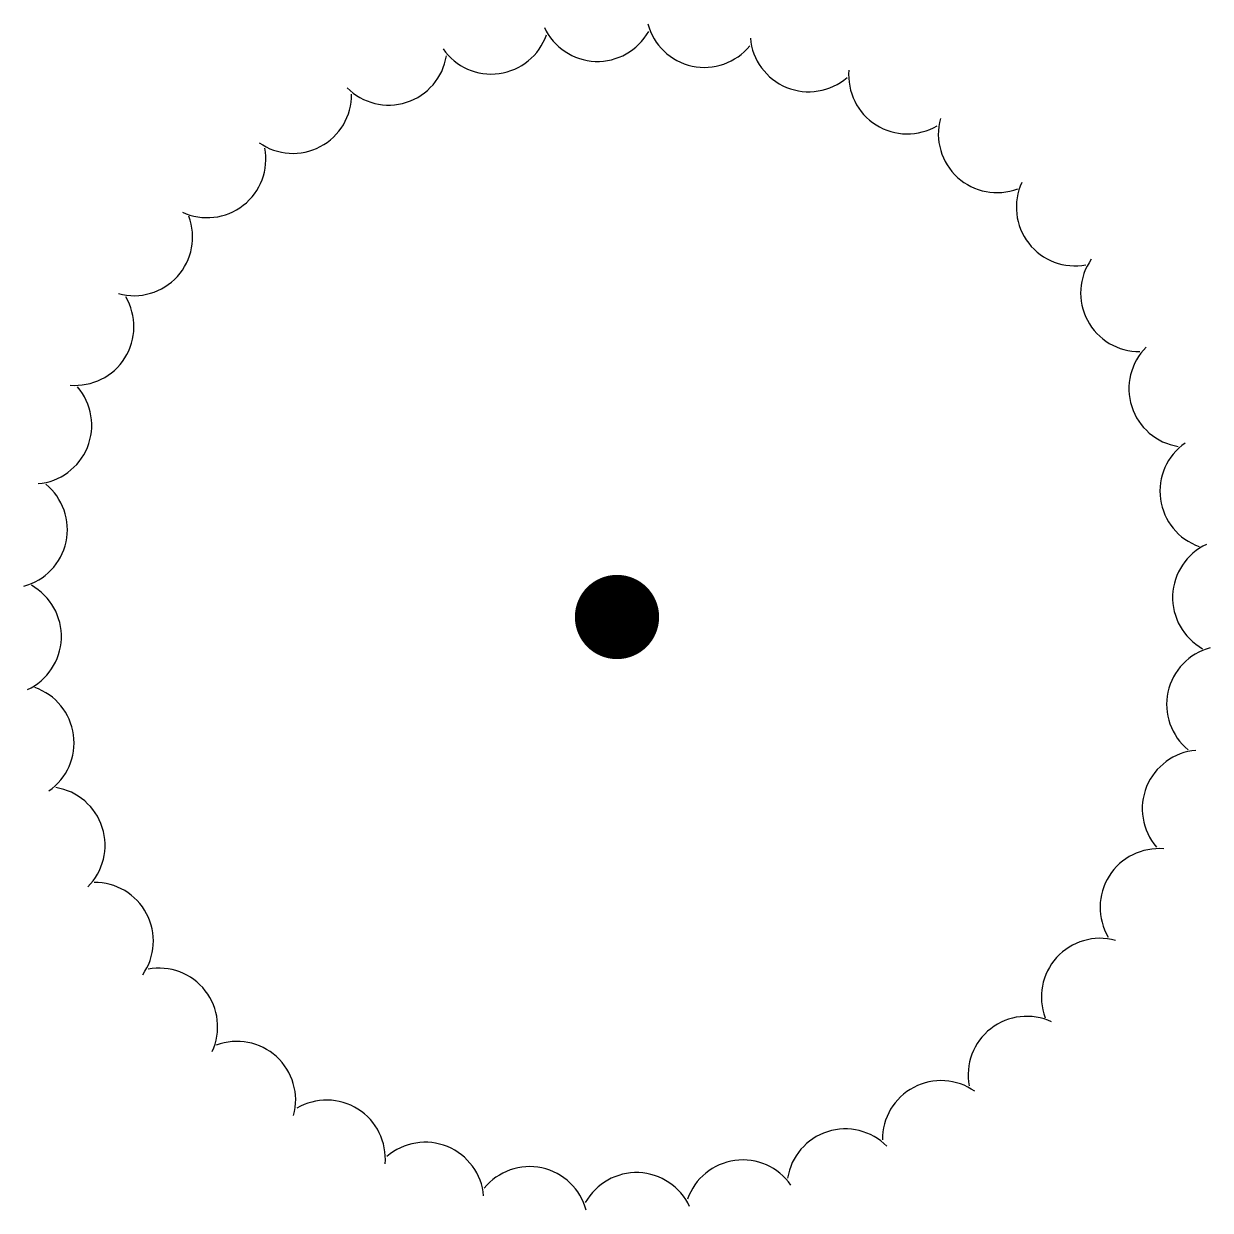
# Model space of a CAD drawing. Extents: x -0.99 to 0.99, y -0.99 to 0.99.
import ezdxf

# ---------------------------------------------------------------- set-up
doc = ezdxf.new("R2010")
doc.units = 0
doc.header["$LTSCALE"] = 0.01
doc.header["$MEASUREMENT"] = 0
doc.layers.get('0').update_dxf_attribs({"lineweight": 20})

msp = doc.modelspace()

# ---------------------------------------------------------------- linework, layer by layer
at = {"color": 0, "linetype": 'ByBlock', "lineweight": -2, "const_width": 0.0701}
msp.add_lwpolyline([(-0.0351, 0, 1), (0.0351, 0, 1)], format="xyb", close=True, dxfattribs=at)
at = {"color": 0, "linetype": 'ByBlock', "lineweight": -2}
for centre, start, end in [((0.1457, 1.0128), 194.8452, 320.7522), ((-0.2095, 1.0016), 214.8452, 340.7522), ((-0.0324, 1.0227), 204.8452, 330.7522), ((0.3193, 0.9722), 184.8452, 310.7522), ((-0.3803, 0.95), 224.8452, 350.7522), ((0.4833, 0.9019), 174.8452, 300.7522), ((-0.5395, 0.8695), 234.8452, 0.7522), ((0.6326, 0.8043), 164.8452, 290.7522), ((-0.6822, 0.7626), 244.8452, 10.7522), ((0.7626, 0.6822), 154.8452, 280.7522), ((-0.8043, 0.6326), 254.8452, 20.7522), ((0.8695, 0.5395), 144.8452, 270.7522), ((-0.9019, 0.4833), 264.8452, 30.7522), ((0.95, 0.3803), 134.8452, 260.7522), ((-0.9722, 0.3193), 274.8452, 40.7522), ((1.0016, 0.2095), 124.8452, 250.7522), ((-1.0128, 0.1457), 284.8452, 50.7522), ((1.0227, 0.0324), 114.8452, 240.7522), ((-1.0227, -0.0324), 294.8452, 60.7522), ((1.0128, -0.1457), 104.8452, 230.7522), ((-1.0016, -0.2095), 304.8452, 70.7522), ((0.9722, -0.3193), 94.8452, 220.7522), ((-0.95, -0.3803), 314.8452, 80.7522), ((0.9019, -0.4833), 84.8452, 210.7522), ((-0.8695, -0.5395), 324.8452, 90.7522), ((0.8043, -0.6326), 74.8452, 200.7522), ((-0.7626, -0.6822), 334.8452, 100.7522), ((0.6822, -0.7626), 64.8452, 190.7522), ((-0.6326, -0.8043), 344.8452, 110.7522), ((0.5395, -0.8695), 54.8452, 180.7522), ((-0.4833, -0.9019), 354.8452, 120.7522), ((0.3803, -0.95), 44.8452, 170.7522), ((-0.3193, -0.9722), 4.8452, 130.7522), ((0.2095, -1.0016), 34.8452, 160.7522), ((-0.1457, -1.0128), 14.8452, 140.7522), ((0.0324, -1.0227), 24.8452, 150.7522)]:
    msp.add_arc(centre, 0.0976, start, end, dxfattribs=at)

doc.saveas('drawing.dxf')
